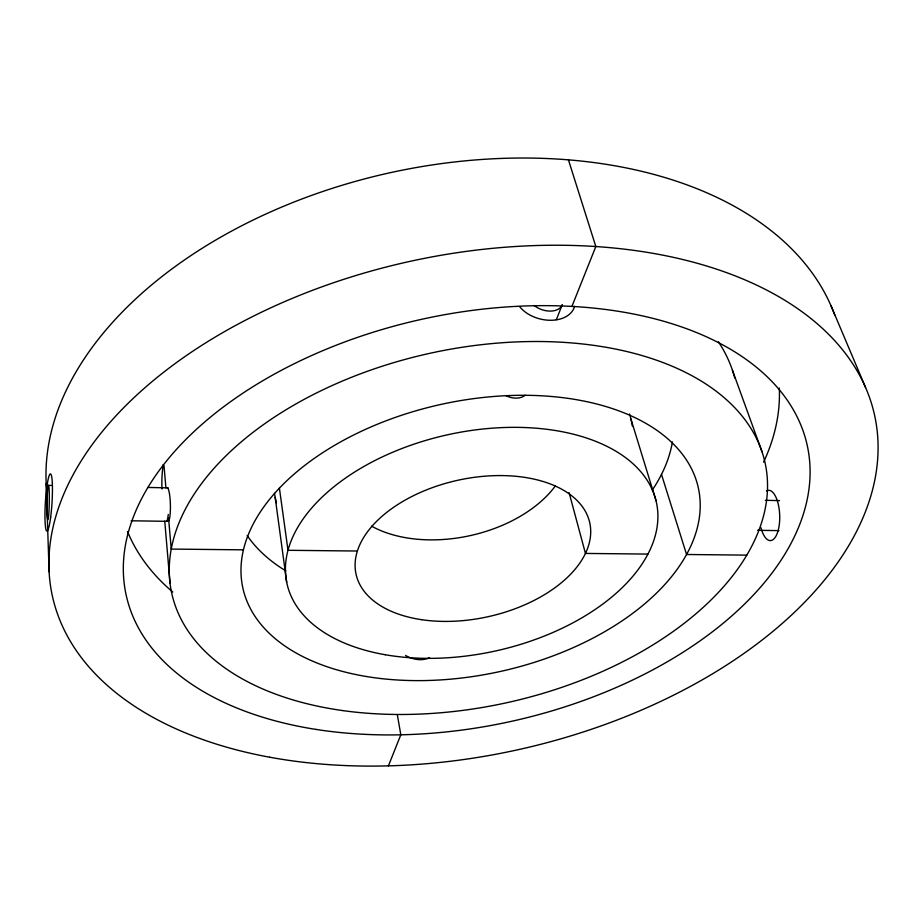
<?xml version="1.0" encoding="UTF-8"?>
<svg xmlns="http://www.w3.org/2000/svg" width="924" height="924" viewBox="0 0 924 924"><rect width="100%" height="100%" fill="white"/><g stroke="black" fill="none" stroke-linecap="round" stroke-linejoin="round"><path stroke-width="1.39" d="M556.364 319.658L562.104 305.047M388.415 765.869L400.82 734.811L397.32 714.691M571.921 306.398L595.83 246.535L568.433 159.852M243.428 549.838L171.24 549.075L168.526 517.763M357.392 551.027L287.999 550.3L279.406 488.103M647.932 554.088L585.446 553.43L569.103 492.654M746.8 555.128L686.567 554.492L661.492 474.405M131.139 520.778L167.082 521.332M757.599 530.295L778.978 530.63M48.591 485.366A17.175 1.086 -89 0 1 48.891 512.404A17.175 1.086 -89 0 1 47.066 509.609A17.175 1.086 -89 0 1 48.591 485.366L51.467 485.423M147.967 487.445L168.133 487.86M765.268 500.311L779.533 500.612M831.103 305.994L865.58 387.514M732.432 370.224L762.011 451.79M630.919 418.965L656.052 500.82M275.167 497.412L286.694 582.247M163.975 465.523L165.916 487.837M164.749 521.101L170.062 583.437M46.2 483.425L49.099 571.783M779.29 388.057A335.631 211.411 -12.4 0 1 763.605 462.15M172.788 592.041A335.631 211.411 -12.4 0 1 127.547 531.543M47.136 494.386A405.001 256.468 -12.4 0 1 385.92 173.666A405.001 256.468 -12.4 0 1 834.869 315.431M766.446 490.921A25.167 10.199 87.8 0 1 778.932 507.553A25.167 10.199 87.8 0 1 774.324 538.484A25.167 10.199 87.8 0 1 760.972 527.708M555.232 486.093A115.257 71.841 -12.4 0 1 371.598 526.172M276.461 502.864A182.167 113.791 -12.4 0 1 274.497 493.347M629.487 413.975A182.167 113.791 -12.4 0 1 632.282 425.976M562.254 304.862A18.307 11.966 20.9 0 1 534.095 305.498M525.213 395.241A17.348 12.913 24.2 0 1 506.213 395.784M672.406 441.938A224.578 140.54 -12.4 0 1 652.252 490.113M285.92 570.917A224.578 140.54 -12.4 0 1 247.135 535.481M167.221 487.78A16.828 2.76 88.5 0 1 170.316 502.552A16.828 2.76 88.5 0 1 168.734 520.882M168.295 514.472A16.828 1.582 -86.5 0 1 166.724 521.344M162.012 488.969A292.446 183.691 -12.4 0 1 163.225 464.576M718.398 341.776A292.446 183.691 -12.4 0 1 734.765 378.031M429.556 657.657A24.243 18.376 30.3 0 1 405.578 655.474M574.532 306.375A30.469 20.767 14.4 0 1 550.75 320.281A30.469 20.767 14.4 0 1 519.611 306.606M316.008 729.417A348.671 205.971 -12.4 0 0 809.274 457.588A348.671 205.971 -12.4 0 0 274.821 373.862A348.671 205.971 -12.4 0 0 316.008 729.417M269.727 757.23A420.928 250.081 -12.4 0 0 877.8 438.253A420.928 250.081 -12.4 0 0 242.943 321.517A420.928 250.081 -12.4 0 0 269.727 757.23M50.624 517.463A28.598 3.315 -86.5 0 0 50.531 473.943A28.598 3.315 -86.5 0 0 44.953 516.019A28.598 3.315 -86.5 0 0 50.624 517.463M421.552 619.681A119.635 69.877 -12.4 0 0 590.401 526.611A119.635 69.877 -12.4 0 0 406.768 499.191A119.635 69.877 -12.4 0 0 421.552 619.681M385.216 654.735A189.131 110.718 -12.4 0 0 657.749 511.804A189.131 110.718 -12.4 0 0 372.026 462.023A189.131 110.718 -12.4 0 0 385.216 654.735M380.653 678.516A233.183 136.787 -12.4 0 0 698.532 488.831A233.183 136.787 -12.4 0 0 332.571 446.523A233.183 136.787 -12.4 0 0 380.653 678.516M342.55 710.556A303.753 178.886 -12.4 0 0 766.342 469.692A303.753 178.886 -12.4 0 0 296.292 403.73A303.753 178.886 -12.4 0 0 342.55 710.556"/></g></svg>
